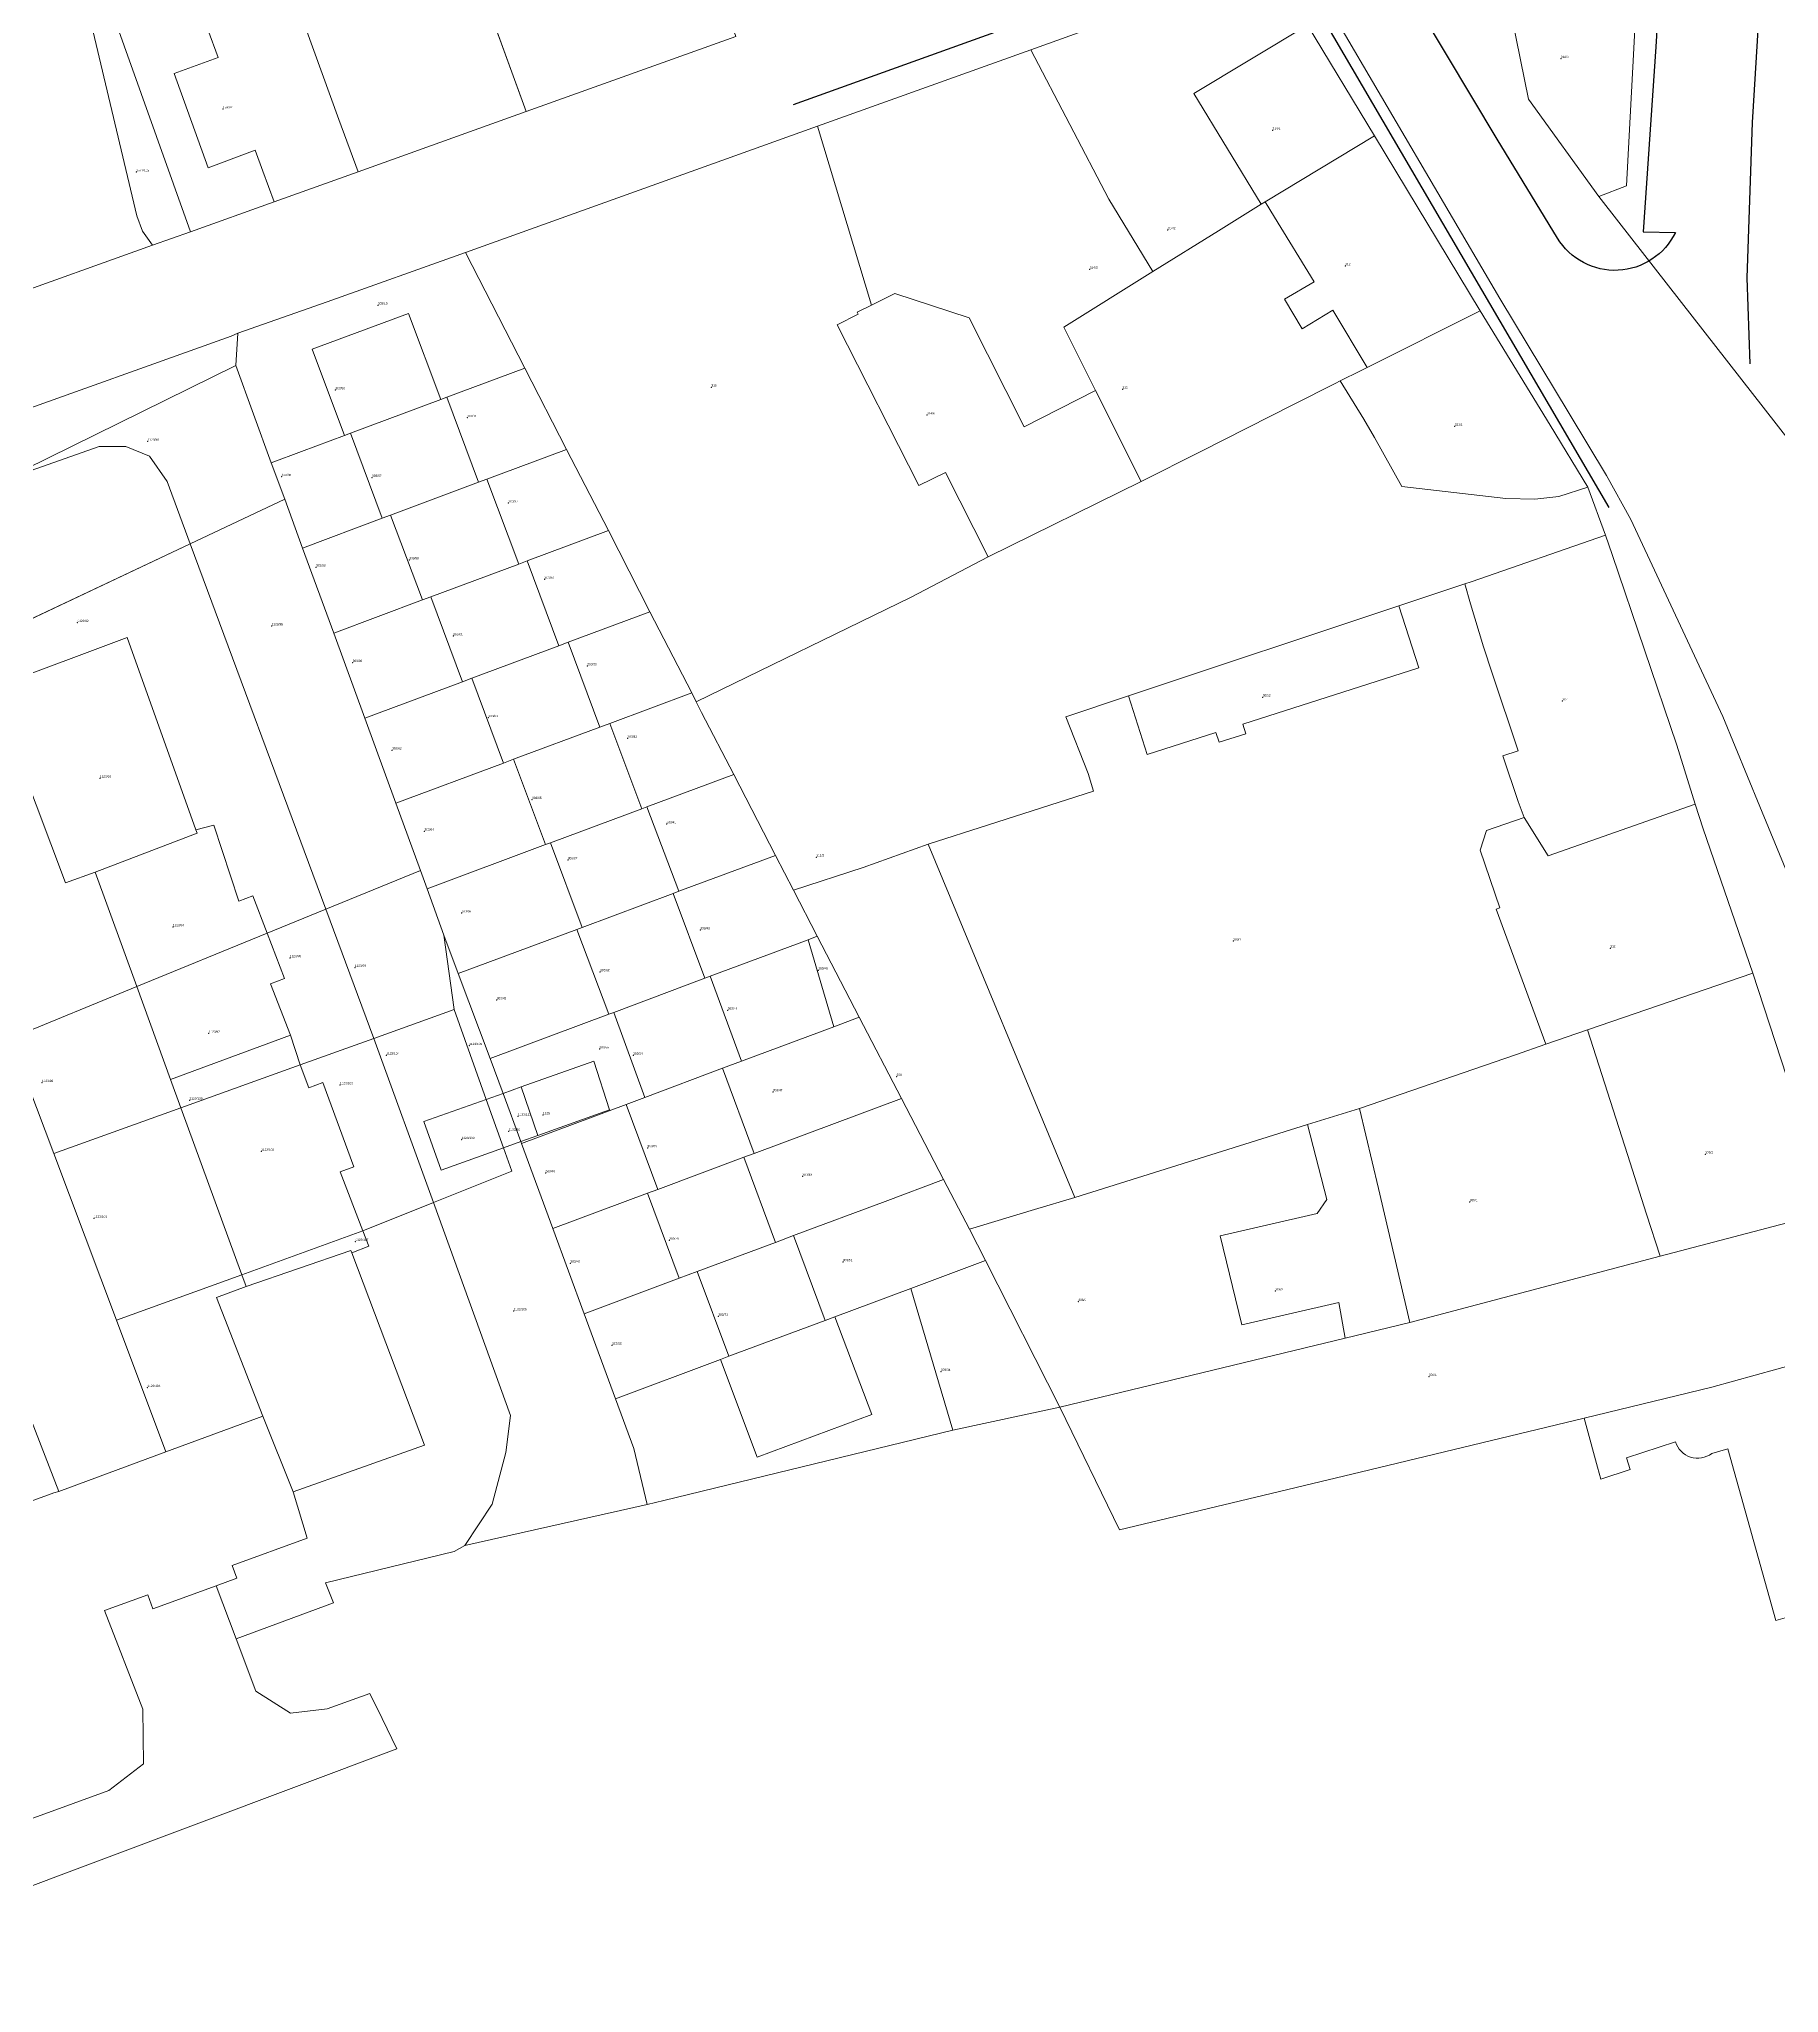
# Model space of a CAD drawing. Header units: metres. Extents: x -741772 to -729469, y -1051765 to -1042288.
# Drawn here: x -741521.4 to -741365, y -1051601.2 to -1051425.6 of the extents above; entities that cross this region are included whole.
import ezdxf
from ezdxf.enums import TextEntityAlignment as Align

# ---------------------------------------------------------------- set-up
doc = ezdxf.new("R2010")
doc.units = ezdxf.units.M
doc.header["$LTSCALE"] = 4
doc.header["$MEASUREMENT"] = 0
doc.layers.add('ABMV_sachty', color=6, linetype='Continuous')
doc.layers.add('POLOHOPIS', color=252, linetype='Continuous')
doc.layers.add('Katastr_1', color=7, linetype='Continuous', lineweight=13, true_color=0xafbfcf)
doc.layers.add('Katastr_2', color=7, linetype='Continuous', lineweight=13, true_color=0xafbfcf)
doc.styles.get("Standard").update_dxf_attribs({"font": 'arial.ttf'})

# ---------------------------------------------------------------- blocks, each defined once
blk = doc.blocks.new('katastr nemovistosti')
at = {"layer": 'Katastr_1'}
for p, q in [((-87.98, 21.34), (-71.57, -23.71)), ((-101.75, -34.51), (-115.16, 3.07)), ((-115.16, 3.07), (-106.58, -33.07)), ((-106.58, -33.07), (-115.16, 3.07)), ((-115.16, 3.07), (-101.75, -34.51)), ((-26.22, -18.15), (-8.35, -11.74)), ((-8.35, -11.74), (-26.22, -18.15)), ((27.33, -30.38), (28.28, -12.84)), ((28.28, -12.84), (27.33, -30.38)), ((0.76, -14.62), (15.96, -40.53)), ((15.96, -40.53), (0.76, -14.62)), ((18.54, -22.59), (17.07, -15.38)), ((17.07, -15.38), (18.54, -22.59)), ((-99.27, -18.86), (-100.19, -16.32)), ((-100.19, -16.32), (-99.27, -18.86)), ((-91.43, -16.15), (-88.41, -24.42)), ((-88.41, -24.42), (-91.43, -16.15)), ((-71.57, -23.71), (-52.73, -16.97)), ((-1.34, -15.93), (-11.55, -22.08)), ((-11.55, -22.08), (-1.34, -15.93)), ((4.68, -25.9), (-1.34, -15.93)), ((-1.34, -15.93), (4.68, -25.9)), ((-103.22, -20.28), (-99.27, -18.86)), ((-99.27, -18.86), (-103.22, -20.28)), ((-45.39, -25.02), (-26.22, -18.15)), ((-26.22, -18.15), (-45.39, -25.02)), ((-19.19, -31.59), (-26.22, -18.15)), ((-26.22, -18.15), (-19.19, -31.59)), ((-100.16, -28.77), (-103.22, -20.28)), ((-103.22, -20.28), (-100.16, -28.77)), ((-11.55, -22.08), (-5.51, -32.05)), ((-5.51, -32.05), (-11.55, -22.08)), ((24.86, -31.36), (18.54, -22.59)), ((18.54, -22.59), (24.86, -31.36)), ((-88.41, -24.42), (-86.69, -29.12)), ((-86.69, -29.12), (-88.41, -24.42)), ((-71.57, -23.71), (-86.69, -29.12)), ((-86.69, -29.12), (-71.57, -23.71)), ((-77.04, -36.37), (-45.39, -25.02)), ((-45.39, -25.02), (-77.04, -36.37)), ((-45.39, -25.02), (-40.53, -41.11)), ((-40.53, -41.11), (-45.39, -25.02)), ((-5.16, -31.83), (4.68, -25.9)), ((4.68, -25.9), (-5.16, -31.83)), ((4.68, -25.9), (14.18, -41.64)), ((14.18, -41.64), (4.68, -25.9)), ((-95.93, -27.17), (-100.16, -28.77)), ((-100.16, -28.77), (-95.93, -27.17)), ((-95.24, -29.06), (-95.93, -27.17)), ((-95.93, -27.17), (-95.24, -29.06)), ((-94.24, -31.82), (-95.24, -29.06)), ((-95.24, -29.06), (-94.24, -31.82)), ((-86.69, -29.12), (-94.24, -31.82)), ((-94.24, -31.82), (-86.69, -29.12)), ((-15.23, -38.1), (-19.19, -31.59)), ((-19.19, -31.59), (-15.23, -38.1)), ((24.86, -31.36), (27.33, -30.38)), ((27.33, -30.38), (24.86, -31.36)), ((26.65, -33.65), (24.86, -31.36)), ((24.86, -31.36), (26.65, -33.65)), ((-106.58, -33.07), (-106.07, -34.45)), ((-106.07, -34.45), (-106.58, -33.07)), ((-101.75, -34.51), (-94.24, -31.82)), ((-94.24, -31.82), (-101.75, -34.51)), ((-5.51, -32.05), (-9.34, -34.43)), ((-9.34, -34.43), (-5.51, -32.05)), ((-5.16, -31.83), (-5.51, -32.05)), ((-5.51, -32.05), (-5.16, -31.83)), ((-4.32, -33.19), (-5.16, -31.83)), ((-5.16, -31.83), (-4.32, -33.19)), ((-0.73, -39.02), (-4.32, -33.19)), ((-4.32, -33.19), (-0.73, -39.02)), ((-106.07, -34.45), (-105.16, -35.73)), ((-105.16, -35.73), (-106.07, -34.45)), ((-105.16, -35.73), (-101.75, -34.51)), ((-101.75, -34.51), (-105.16, -35.73)), ((-9.34, -34.43), (-15.23, -38.1)), ((-15.23, -38.1), (-9.34, -34.43)), ((41.97, -53.28), (26.65, -33.65)), ((26.65, -33.65), (41.97, -53.28)), ((-139.88, -48.15), (-105.16, -35.73)), ((-105.16, -35.73), (-139.88, -48.15)), ((-89.48, -40.81), (-77.04, -36.37)), ((-77.04, -36.37), (-89.48, -40.81)), ((-71.69, -46.78), (-77.04, -36.37)), ((-77.04, -36.37), (-71.69, -46.78)), ((-15.23, -38.1), (-23.26, -43.09)), ((-23.26, -43.09), (-15.23, -38.1)), ((-38.45, -40.07), (-40.53, -41.11)), ((-40.53, -41.11), (-38.45, -40.07)), ((-31.76, -42.24), (-38.45, -40.07)), ((-38.45, -40.07), (-31.76, -42.24)), ((-3.42, -40.58), (-0.73, -39.02)), ((-0.73, -39.02), (-3.42, -40.58)), ((-97.51, -43.62), (-89.48, -40.81)), ((-89.48, -40.81), (-97.51, -43.62)), ((-90.81, -45.08), (-82.16, -41.85)), ((-82.16, -41.85), (-90.81, -45.08)), ((-82.16, -41.85), (-79.26, -49.6)), ((-79.26, -49.6), (-82.16, -41.85)), ((-41.73, -41.93), (-43.61, -42.87)), ((-43.61, -42.87), (-41.73, -41.93)), ((-40.53, -41.11), (-41.82, -41.75)), ((-41.82, -41.75), (-40.53, -41.11)), ((-41.82, -41.75), (-41.73, -41.93)), ((-41.73, -41.93), (-41.82, -41.75)), ((-1.81, -43.23), (-3.42, -40.58)), ((-3.42, -40.58), (-1.81, -43.23)), ((0.95, -41.58), (-1.81, -43.23)), ((-1.81, -43.23), (0.95, -41.58)), ((4.01, -46.71), (0.95, -41.58)), ((0.95, -41.58), (4.01, -46.71)), ((14.18, -41.64), (4.01, -46.71)), ((4.01, -46.71), (14.18, -41.64)), ((20.47, -51.9), (14.18, -41.64)), ((14.18, -41.64), (20.47, -51.9)), ((15.96, -40.53), (22.18, -50.84)), ((22.18, -50.84), (15.96, -40.53)), ((-125.2, -53.6), (-98.09, -43.89)), ((-98.09, -43.89), (-125.2, -53.6)), ((-98.09, -43.89), (-97.51, -43.62)), ((-97.51, -43.62), (-98.09, -43.89)), ((-97.51, -43.62), (-97.69, -46.55)), ((-97.69, -46.55), (-97.51, -43.62)), ((-43.61, -42.87), (-36.28, -57.34)), ((-36.28, -57.34), (-43.61, -42.87)), ((-26.81, -52.06), (-31.76, -42.24)), ((-31.76, -42.24), (-26.81, -52.06)), ((-23.26, -43.09), (-20.39, -48.8)), ((-20.39, -48.8), (-23.26, -43.09)), ((-87.92, -52.83), (-90.81, -45.08)), ((-90.81, -45.08), (-87.92, -52.83)), ((-97.69, -46.55), (-118.71, -56.91)), ((-118.71, -56.91), (-97.69, -46.55)), ((-97.69, -46.55), (-94.49, -55.28)), ((-94.49, -55.28), (-97.69, -46.55)), ((-78.7, -49.39), (-71.69, -46.78)), ((-71.69, -46.78), (-78.7, -49.39)), ((-71.69, -46.78), (-67.94, -54.08)), ((-67.94, -54.08), (-71.69, -46.78)), ((1.6, -47.93), (3.41, -47.02)), ((3.41, -47.02), (1.6, -47.93)), ((3.41, -47.02), (4.01, -46.71)), ((4.01, -46.71), (3.41, -47.02)), ((-20.39, -48.8), (-26.81, -52.06)), ((-26.81, -52.06), (-20.39, -48.8)), ((-20.39, -48.8), (-16.28, -56.98)), ((-16.28, -56.98), (-20.39, -48.8)), ((-2.59, -50.05), (1.14, -48.16)), ((1.14, -48.16), (-2.59, -50.05)), ((1.14, -48.16), (1.6, -47.93)), ((1.6, -47.93), (1.14, -48.16)), ((3.71, -51.36), (1.6, -47.93)), ((1.6, -47.93), (3.71, -51.36)), ((-79.26, -49.6), (-87.37, -52.62)), ((-87.37, -52.62), (-79.26, -49.6)), ((-79.26, -49.6), (-78.7, -49.39)), ((-78.7, -49.39), (-79.26, -49.6)), ((-75.85, -57.03), (-78.7, -49.39)), ((-78.7, -49.39), (-75.85, -57.03)), ((-10.94, -54.27), (-2.59, -50.05)), ((-2.59, -50.05), (-10.94, -54.27)), ((22.18, -50.84), (25.54, -56.42)), ((25.54, -56.42), (22.18, -50.84)), ((-87.37, -52.62), (-87.92, -52.83)), ((-87.92, -52.83), (-87.37, -52.62)), ((-84.51, -60.27), (-87.37, -52.62)), ((-87.37, -52.62), (-84.51, -60.27)), ((4.67, -53), (3.71, -51.36)), ((3.71, -51.36), (4.67, -53)), ((23.85, -57.47), (20.47, -51.9)), ((20.47, -51.9), (23.85, -57.47)), ((-109.96, -53.81), (-118.71, -56.91)), ((-118.71, -56.91), (-109.96, -53.81)), ((-107.58, -53.81), (-109.96, -53.81)), ((-109.96, -53.81), (-107.58, -53.81)), ((-105.44, -54.7), (-107.58, -53.81)), ((-107.58, -53.81), (-105.44, -54.7)), ((-94.49, -55.28), (-91.77, -54.26)), ((-91.77, -54.26), (-94.49, -55.28)), ((-91.77, -54.26), (-87.92, -52.83)), ((-87.92, -52.83), (-91.77, -54.26)), ((-67.94, -54.08), (-75.1, -56.76)), ((-75.1, -56.76), (-67.94, -54.08)), ((-64.19, -61.38), (-67.94, -54.08)), ((-67.94, -54.08), (-64.19, -61.38)), ((-16.28, -56.98), (-10.94, -54.27)), ((-10.94, -54.27), (-16.28, -56.98)), ((7.13, -57.43), (4.67, -53)), ((4.67, -53), (7.13, -57.43)), ((-103.86, -56.98), (-105.44, -54.7)), ((-105.44, -54.7), (-103.86, -56.98)), ((-93.28, -58.56), (-94.49, -55.28)), ((-94.49, -55.28), (-93.28, -58.56)), ((-36.28, -57.34), (-33.89, -56.17)), ((-33.89, -56.17), (-36.28, -57.34)), ((-33.89, -56.17), (-30.05, -63.73)), ((-30.05, -63.73), (-33.89, -56.17)), ((-101.79, -62.56), (-103.86, -56.98)), ((-103.86, -56.98), (-101.79, -62.56)), ((-83.76, -59.99), (-75.85, -57.03)), ((-75.85, -57.03), (-83.76, -59.99)), ((-75.85, -57.03), (-75.1, -56.76)), ((-75.1, -56.76), (-75.85, -57.03)), ((-75.1, -56.76), (-72.25, -64.39)), ((-72.25, -64.39), (-75.1, -56.76)), ((-16.28, -56.98), (-30.05, -63.73)), ((-30.05, -63.73), (-16.28, -56.98)), ((16.49, -58.49), (7.13, -57.43)), ((7.13, -57.43), (16.49, -58.49)), ((23.85, -57.47), (21.26, -58.31)), ((21.26, -58.31), (23.85, -57.47)), ((25.46, -61.8), (23.85, -57.47)), ((23.85, -57.47), (25.46, -61.8)), ((25.54, -56.42), (27.72, -60.39)), ((27.72, -60.39), (25.54, -56.42)), ((-101.79, -62.56), (-93.28, -58.56)), ((-93.28, -58.56), (-101.79, -62.56)), ((-93.28, -58.56), (-91.67, -62.95)), ((-91.67, -62.95), (-93.28, -58.56)), ((19.09, -58.55), (16.49, -58.49)), ((16.49, -58.49), (19.09, -58.55)), ((21.26, -58.31), (19.09, -58.55)), ((19.09, -58.55), (21.26, -58.31)), ((-91.67, -62.95), (-84.51, -60.27)), ((-84.51, -60.27), (-91.67, -62.95)), ((-84.51, -60.27), (-83.76, -59.99)), ((-83.76, -59.99), (-84.51, -60.27)), ((-80.9, -67.61), (-83.76, -59.99)), ((-83.76, -59.99), (-80.9, -67.61)), ((-64.19, -61.38), (-71.5, -64.11)), ((-71.5, -64.11), (-64.19, -61.38)), ((-60.45, -68.68), (-64.19, -61.38)), ((-64.19, -61.38), (-60.45, -68.68)), ((27.72, -60.39), (35.99, -78.08)), ((35.99, -78.08), (27.72, -60.39)), ((-120.65, -71.47), (-101.79, -62.56)), ((-101.79, -62.56), (-120.65, -71.47)), ((-89.59, -95.42), (-101.79, -62.56)), ((-101.79, -62.56), (-89.59, -95.42)), ((-88.88, -70.59), (-91.67, -62.95)), ((-91.67, -62.95), (-88.88, -70.59)), ((13.37, -65.98), (25.46, -61.8)), ((25.46, -61.8), (13.37, -65.98)), ((26.04, -63.52), (25.46, -61.8)), ((25.46, -61.8), (26.04, -63.52)), ((-72.25, -64.39), (-80.16, -67.34)), ((-80.16, -67.34), (-72.25, -64.39)), ((-71.5, -64.11), (-72.25, -64.39)), ((-72.25, -64.39), (-71.5, -64.11)), ((-71.5, -64.11), (-68.65, -71.74)), ((-68.65, -71.74), (-71.5, -64.11)), ((-30.05, -63.73), (-36.96, -67.36)), ((-36.96, -67.36), (-30.05, -63.73)), ((31.85, -80.66), (26.04, -63.52)), ((26.04, -63.52), (31.85, -80.66)), ((6.87, -68.14), (12.79, -66.17)), ((12.79, -66.17), (6.87, -68.14)), ((12.79, -66.17), (13.37, -65.98)), ((13.37, -65.98), (12.79, -66.17)), ((13.32, -67.96), (12.79, -66.17)), ((12.79, -66.17), (13.32, -67.96)), ((-80.9, -67.61), (-88.88, -70.59)), ((-88.88, -70.59), (-80.9, -67.61)), ((-80.16, -67.34), (-80.9, -67.61)), ((-80.9, -67.61), (-80.16, -67.34)), ((-77.3, -74.97), (-80.16, -67.34)), ((-80.16, -67.34), (-77.3, -74.97)), ((-36.96, -67.36), (-56.29, -76.78)), ((-56.29, -76.78), (-36.96, -67.36)), ((-17.43, -76.24), (6.87, -68.14)), ((6.87, -68.14), (-17.43, -76.24)), ((8.66, -73.71), (6.87, -68.14)), ((6.87, -68.14), (8.66, -73.71)), ((14.48, -71.84), (13.32, -67.96)), ((13.32, -67.96), (14.48, -71.84)), ((-67.8, -71.42), (-60.45, -68.68)), ((-60.45, -68.68), (-67.8, -71.42)), ((-60.45, -68.68), (-56.7, -75.98)), ((-56.7, -75.98), (-60.45, -68.68)), ((-107.46, -70.98), (-119.09, -75.36)), ((-119.09, -75.36), (-107.46, -70.98)), ((-101.26, -88.29), (-107.46, -70.98)), ((-107.46, -70.98), (-101.26, -88.29)), ((-88.88, -70.59), (-86.08, -78.24)), ((-86.08, -78.24), (-88.88, -70.59)), ((-76.47, -74.66), (-68.65, -71.74)), ((-68.65, -71.74), (-76.47, -74.66)), ((-68.65, -71.74), (-67.8, -71.42)), ((-67.8, -71.42), (-68.65, -71.74)), ((-64.95, -79.05), (-67.8, -71.42)), ((-67.8, -71.42), (-64.95, -79.05)), ((15.26, -74.2), (14.48, -71.84)), ((14.48, -71.84), (15.26, -74.2)), ((-7.16, -78.77), (8.66, -73.71)), ((8.66, -73.71), (-7.16, -78.77)), ((-86.08, -78.24), (-77.3, -74.97)), ((-77.3, -74.97), (-86.08, -78.24)), ((-76.47, -74.66), (-77.3, -74.97)), ((-77.3, -74.97), (-76.47, -74.66)), ((-73.62, -82.28), (-76.47, -74.66)), ((-76.47, -74.66), (-73.62, -82.28)), ((17.59, -81.18), (15.26, -74.2)), ((15.26, -74.2), (17.59, -81.18)), ((-56.7, -75.98), (-64.05, -78.72)), ((-64.05, -78.72), (-56.7, -75.98)), ((-56.29, -76.78), (-56.7, -75.98)), ((-56.7, -75.98), (-56.29, -76.78)), ((-56.29, -76.78), (-55.81, -77.72)), ((-55.81, -77.72), (-56.29, -76.78)), ((-23.07, -78.11), (-17.43, -76.24)), ((-17.43, -76.24), (-23.07, -78.11)), ((-17.43, -76.24), (-15.74, -81.52)), ((-15.74, -81.52), (-17.43, -76.24)), ((-86.08, -78.24), (-83.29, -85.88)), ((-83.29, -85.88), (-86.08, -78.24)), ((-64.05, -78.72), (-64.95, -79.05)), ((-64.95, -79.05), (-64.05, -78.72)), ((-64.05, -78.72), (-61.18, -86.38)), ((-61.18, -86.38), (-64.05, -78.72)), ((-55.81, -77.72), (-52.92, -83.3)), ((-52.92, -83.3), (-55.81, -77.72)), ((-21.06, -83.23), (-23.07, -78.11)), ((-23.07, -78.11), (-21.06, -83.23)), ((-6.88, -79.65), (-7.16, -78.77)), ((-7.16, -78.77), (-6.88, -79.65)), ((35.99, -78.08), (39.33, -86.19)), ((39.33, -86.19), (35.99, -78.08)), ((-64.95, -79.05), (-72.71, -81.94)), ((-72.71, -81.94), (-64.95, -79.05)), ((-15.74, -81.52), (-9.57, -79.54)), ((-9.57, -79.54), (-15.74, -81.52)), ((-9.57, -79.54), (-9.29, -80.4)), ((-9.29, -80.4), (-9.57, -79.54)), ((-9.29, -80.4), (-6.88, -79.65)), ((-6.88, -79.65), (-9.29, -80.4)), ((33.52, -85.97), (31.85, -80.66)), ((31.85, -80.66), (33.52, -85.97)), ((-116.96, -82.53), (-113, -93.06)), ((-113, -93.06), (-116.96, -82.53)), ((-83.29, -85.88), (-73.62, -82.28)), ((-73.62, -82.28), (-83.29, -85.88)), ((-73.62, -82.28), (-72.71, -81.94)), ((-72.71, -81.94), (-73.62, -82.28)), ((-72.71, -81.94), (-69.84, -89.61)), ((-69.84, -89.61), (-72.71, -81.94)), ((16.22, -81.63), (17.59, -81.18)), ((17.59, -81.18), (16.22, -81.63)), ((17.61, -85.73), (16.22, -81.63)), ((16.22, -81.63), (17.61, -85.73)), ((-60.72, -86.21), (-52.92, -83.3)), ((-52.92, -83.3), (-60.72, -86.21)), ((-52.92, -83.3), (-49.17, -90.58)), ((-49.17, -90.58), (-52.92, -83.3)), ((-20.58, -84.82), (-21.06, -83.23)), ((-21.06, -83.23), (-20.58, -84.82)), ((-81.08, -91.93), (-83.29, -85.88)), ((-83.29, -85.88), (-81.08, -91.93)), ((-30.03, -87.84), (-20.58, -84.82)), ((-20.58, -84.82), (-30.03, -87.84)), ((18.14, -87.18), (17.61, -85.73)), ((17.61, -85.73), (18.14, -87.18)), ((33.52, -85.97), (20.3, -90.63)), ((20.3, -90.63), (33.52, -85.97)), ((34.22, -88.18), (33.52, -85.97)), ((33.52, -85.97), (34.22, -88.18)), ((-61.18, -86.38), (-69.39, -89.44)), ((-69.39, -89.44), (-61.18, -86.38)), ((-60.72, -86.21), (-61.18, -86.38)), ((-61.18, -86.38), (-60.72, -86.21)), ((-57.84, -93.81), (-60.72, -86.21)), ((-60.72, -86.21), (-57.84, -93.81)), ((18.14, -87.18), (14.76, -88.33)), ((14.76, -88.33), (18.14, -87.18)), ((20.3, -90.63), (18.14, -87.18)), ((18.14, -87.18), (20.3, -90.63)), ((39.33, -86.19), (44.56, -98.88)), ((44.56, -98.88), (39.33, -86.19)), ((-110.31, -92.1), (-101.16, -88.58)), ((-101.16, -88.58), (-110.31, -92.1)), ((-101.26, -88.29), (-99.65, -87.86)), ((-99.65, -87.86), (-101.26, -88.29)), ((-101.16, -88.58), (-101.26, -88.29)), ((-101.26, -88.29), (-101.16, -88.58)), ((-99.65, -87.86), (-97.4, -94.68)), ((-97.4, -94.68), (-99.65, -87.86)), ((-69.84, -89.61), (-69.39, -89.44)), ((-69.39, -89.44), (-69.84, -89.61)), ((-69.39, -89.44), (-66.55, -97.05)), ((-66.55, -97.05), (-69.39, -89.44)), ((-41.29, -91.66), (-35.44, -89.57)), ((-35.44, -89.57), (-41.29, -91.66)), ((-35.44, -89.57), (-30.03, -87.84)), ((-30.03, -87.84), (-35.44, -89.57)), ((-35.44, -89.57), (-33.47, -94.32)), ((-33.47, -94.32), (-35.44, -89.57)), ((14.76, -88.33), (14.17, -90.1)), ((14.17, -90.1), (14.76, -88.33)), ((38.68, -101.17), (34.22, -88.18)), ((34.22, -88.18), (38.68, -101.17)), ((-69.84, -89.61), (-80.48, -93.58)), ((-80.48, -93.58), (-69.84, -89.61)), ((-49.17, -90.58), (-57.84, -93.81)), ((-57.84, -93.81), (-49.17, -90.58)), ((-49.17, -90.58), (-47.55, -93.72)), ((-47.55, -93.72), (-49.17, -90.58)), ((14.17, -90.1), (15.96, -95.29)), ((15.96, -95.29), (14.17, -90.1)), ((-113, -93.06), (-110.31, -92.1)), ((-110.31, -92.1), (-113, -93.06)), ((-106.57, -102.38), (-110.31, -92.1)), ((-110.31, -92.1), (-106.57, -102.38)), ((-81.08, -91.93), (-89.59, -95.42)), ((-89.59, -95.42), (-81.08, -91.93)), ((-80.48, -93.58), (-81.08, -91.93)), ((-81.08, -91.93), (-80.48, -93.58)), ((-47.55, -93.72), (-41.29, -91.66)), ((-41.29, -91.66), (-47.55, -93.72)), ((-97.4, -94.68), (-96.14, -94.2)), ((-96.14, -94.2), (-97.4, -94.68)), ((-96.14, -94.2), (-94.85, -97.57)), ((-94.85, -97.57), (-96.14, -94.2)), ((-78.98, -97.74), (-80.48, -93.58)), ((-80.48, -93.58), (-78.98, -97.74)), ((-66.55, -97.05), (-58.37, -94.01)), ((-58.37, -94.01), (-66.55, -97.05)), ((-58.37, -94.01), (-57.84, -93.81)), ((-57.84, -93.81), (-58.37, -94.01)), ((-55.52, -101.63), (-58.37, -94.01)), ((-58.37, -94.01), (-55.52, -101.63)), ((-47.55, -93.72), (-45.41, -97.85)), ((-45.41, -97.85), (-47.55, -93.72)), ((-33.47, -94.32), (-23.97, -117.24)), ((-23.97, -117.24), (-33.47, -94.32)), ((-89.59, -95.42), (-94.85, -97.57)), ((-94.85, -97.57), (-89.59, -95.42)), ((-85.28, -107.03), (-89.59, -95.42)), ((-89.59, -95.42), (-85.28, -107.03)), ((15.96, -95.29), (15.63, -95.4)), ((15.63, -95.4), (15.96, -95.29)), ((15.63, -95.4), (20.08, -107.56)), ((20.08, -107.56), (15.63, -95.4)), ((-106.57, -102.38), (-94.85, -97.57)), ((-94.85, -97.57), (-106.57, -102.38)), ((-94.85, -97.57), (-93.29, -101.64)), ((-93.29, -101.64), (-94.85, -97.57)), ((-77.68, -101.2), (-78.98, -97.74)), ((-78.98, -97.74), (-78.06, -104.43)), ((-78.06, -104.43), (-78.98, -97.74)), ((-78.98, -97.74), (-77.68, -101.2)), ((-67.01, -97.23), (-77.68, -101.2)), ((-77.68, -101.2), (-67.01, -97.23)), ((-66.55, -97.05), (-67.01, -97.23)), ((-67.01, -97.23), (-66.55, -97.05)), ((-67.01, -97.23), (-64.16, -104.86)), ((-64.16, -104.86), (-67.01, -97.23)), ((-46.24, -98.16), (-55.05, -101.45)), ((-55.05, -101.45), (-46.24, -98.16)), ((-45.41, -97.85), (-46.24, -98.16)), ((-46.24, -98.16), (-45.41, -97.85)), ((-43.93, -105.98), (-46.24, -98.16)), ((-46.24, -98.16), (-43.93, -105.98)), ((-45.41, -97.85), (-41.63, -105.12)), ((-41.63, -105.12), (-45.41, -97.85)), ((-93.29, -101.64), (-94.55, -102.12)), ((-94.55, -102.12), (-93.29, -101.64)), ((-74.82, -108.84), (-77.68, -101.2)), ((-77.68, -101.2), (-74.82, -108.84)), ((-63.7, -104.69), (-55.52, -101.63)), ((-55.52, -101.63), (-63.7, -104.69)), ((-55.05, -101.45), (-55.52, -101.63)), ((-55.52, -101.63), (-55.05, -101.45)), ((-55.05, -101.45), (-52.22, -109.08)), ((-52.22, -109.08), (-55.05, -101.45)), ((23.84, -106.27), (38.68, -101.17)), ((38.68, -101.17), (23.84, -106.27)), ((45.67, -122.57), (38.68, -101.17)), ((38.68, -101.17), (45.67, -122.57)), ((-106.57, -102.38), (-117.92, -107.03)), ((-117.92, -107.03), (-106.57, -102.38)), ((-103.54, -110.72), (-106.57, -102.38)), ((-106.57, -102.38), (-103.54, -110.72)), ((-94.55, -102.12), (-92.77, -106.75)), ((-92.77, -106.75), (-94.55, -102.12)), ((-85.28, -107.03), (-78.06, -104.43)), ((-78.06, -104.43), (-85.28, -107.03)), ((-78.06, -104.43), (-75.18, -112.51)), ((-75.18, -112.51), (-78.06, -104.43)), ((-64.16, -104.86), (-74.82, -108.84)), ((-74.82, -108.84), (-64.16, -104.86)), ((-63.7, -104.69), (-64.16, -104.86)), ((-64.16, -104.86), (-63.7, -104.69)), ((-60.9, -112.33), (-63.7, -104.69)), ((-63.7, -104.69), (-60.9, -112.33)), ((-41.63, -105.12), (-43.93, -105.98)), ((-43.93, -105.98), (-41.63, -105.12)), ((-37.84, -112.43), (-41.63, -105.12)), ((-41.63, -105.12), (-37.84, -112.43)), ((-117.92, -107.03), (-114.03, -117.39)), ((-114.03, -117.39), (-117.92, -107.03)), ((-92.77, -106.75), (-103.54, -110.72)), ((-103.54, -110.72), (-92.77, -106.75)), ((-91.88, -109.41), (-92.77, -106.75)), ((-92.77, -106.75), (-91.88, -109.41)), ((-91.88, -109.41), (-85.28, -107.03)), ((-85.28, -107.03), (-91.88, -109.41)), ((-85.28, -107.03), (-79.9, -121.78)), ((-79.9, -121.78), (-85.28, -107.03)), ((-43.93, -105.98), (-52.22, -109.08)), ((-52.22, -109.08), (-43.93, -105.98)), ((20.08, -107.56), (23.84, -106.27)), ((23.84, -106.27), (20.08, -107.56)), ((23.84, -106.27), (27.42, -117.46)), ((27.42, -117.46), (23.84, -106.27)), ((-74.82, -108.84), (-73.66, -111.97)), ((-73.66, -111.97), (-74.82, -108.84)), ((3.34, -113.32), (17.35, -108.5)), ((17.35, -108.5), (3.34, -113.32)), ((17.35, -108.5), (20.08, -107.56)), ((20.08, -107.56), (17.35, -108.5)), ((-102.61, -113.28), (-91.88, -109.41)), ((-91.88, -109.41), (-102.61, -113.28)), ((-91.13, -111.47), (-91.88, -109.41)), ((-91.88, -109.41), (-91.13, -111.47)), ((-72.04, -111.4), (-65.51, -109.08)), ((-65.51, -109.08), (-72.04, -111.4)), ((-65.51, -109.08), (-64.08, -113.45)), ((-64.08, -113.45), (-65.51, -109.08)), ((-53.94, -109.72), (-60.9, -112.33)), ((-60.9, -112.33), (-53.94, -109.72)), ((-52.22, -109.08), (-53.94, -109.72)), ((-53.94, -109.72), (-52.22, -109.08)), ((-53.94, -109.72), (-51.08, -117.37)), ((-51.08, -117.37), (-53.94, -109.72)), ((-103.54, -110.72), (-102.61, -113.28)), ((-102.61, -113.28), (-103.54, -110.72)), ((-89.86, -111), (-91.13, -111.47)), ((-91.13, -111.47), (-89.86, -111)), ((-87.06, -118.57), (-89.86, -111)), ((-89.86, -111), (-87.06, -118.57)), ((-75.18, -112.51), (-73.66, -111.97)), ((-73.66, -111.97), (-75.18, -112.51)), ((-73.66, -111.97), (-72.04, -111.4)), ((-72.04, -111.4), (-73.66, -111.97)), ((-72.06, -116.31), (-73.66, -111.97)), ((-73.66, -111.97), (-72.06, -116.31)), ((-72.04, -111.4), (-70.53, -115.76)), ((-70.53, -115.76), (-72.04, -111.4)), ((-62.59, -112.96), (-60.9, -112.33)), ((-60.9, -112.33), (-62.59, -112.96)), ((-114.03, -117.39), (-102.61, -113.28)), ((-102.61, -113.28), (-114.03, -117.39)), ((-102.61, -113.28), (-97.14, -128.3)), ((-97.14, -128.3), (-102.61, -113.28)), ((-75.18, -112.51), (-80.77, -114.49)), ((-80.77, -114.49), (-75.18, -112.51)), ((-73.62, -116.86), (-75.18, -112.51)), ((-75.18, -112.51), (-73.62, -116.86)), ((-62.59, -112.96), (-72, -116.48)), ((-72, -116.48), (-62.59, -112.96)), ((-64.08, -113.45), (-70.53, -115.76)), ((-70.53, -115.76), (-64.08, -113.45)), ((-59.74, -120.6), (-62.59, -112.96)), ((-62.59, -112.96), (-59.74, -120.6)), ((-41.61, -113.84), (-51.08, -117.37)), ((-51.08, -117.37), (-41.61, -113.84)), ((-37.84, -112.43), (-41.61, -113.84)), ((-41.61, -113.84), (-37.84, -112.43)), ((-34.05, -119.72), (-37.84, -112.43)), ((-37.84, -112.43), (-34.05, -119.72)), ((-1.35, -114.78), (3.34, -113.32)), ((3.34, -113.32), (-1.35, -114.78)), ((5.04, -120.52), (3.34, -113.32)), ((3.34, -113.32), (5.04, -120.52)), ((-80.77, -114.49), (-79.22, -118.87)), ((-79.22, -118.87), (-80.77, -114.49)), ((-70.53, -115.76), (-72.06, -116.31)), ((-72.06, -116.31), (-70.53, -115.76)), ((-1.35, -114.78), (-22.27, -121.32)), ((-22.27, -121.32), (-1.35, -114.78)), ((0.39, -121.51), (-1.35, -114.78)), ((-1.35, -114.78), (0.39, -121.51)), ((-114.03, -117.39), (-108.4, -132.37)), ((-108.4, -132.37), (-114.03, -117.39)), ((-79.22, -118.87), (-73.62, -116.86)), ((-73.62, -116.86), (-79.22, -118.87)), ((-73.62, -116.86), (-72.06, -116.31)), ((-72.06, -116.31), (-73.62, -116.86)), ((-72.87, -118.96), (-73.62, -116.86)), ((-73.62, -116.86), (-72.87, -118.96)), ((-72.06, -116.31), (-72, -116.48)), ((-72, -116.48), (-72.06, -116.31)), ((-72, -116.48), (-69.18, -124.12)), ((-69.18, -124.12), (-72, -116.48)), ((-51.08, -117.37), (-52.02, -117.72)), ((-52.02, -117.72), (-51.08, -117.37)), ((-23.97, -117.24), (-22.27, -121.32)), ((-22.27, -121.32), (-23.97, -117.24)), ((27.42, -117.46), (29.14, -122.84)), ((29.14, -122.84), (27.42, -117.46)), ((-88.3, -119.02), (-87.06, -118.57)), ((-87.06, -118.57), (-88.3, -119.02)), ((-86.26, -124.34), (-88.3, -119.02)), ((-88.3, -119.02), (-86.26, -124.34)), ((-79.9, -121.78), (-72.87, -118.96)), ((-72.87, -118.96), (-79.9, -121.78)), ((-59.74, -120.6), (-52.02, -117.72)), ((-52.02, -117.72), (-59.74, -120.6)), ((-52.02, -117.72), (-49.17, -125.37)), ((-49.17, -125.37), (-52.02, -117.72)), ((-69.18, -124.12), (-60.67, -120.95)), ((-60.67, -120.95), (-69.18, -124.12)), ((-60.67, -120.95), (-59.74, -120.6)), ((-59.74, -120.6), (-60.67, -120.95)), ((-60.67, -120.95), (-57.82, -128.6)), ((-57.82, -128.6), (-60.67, -120.95)), ((-39.3, -121.68), (-34.05, -119.72)), ((-34.05, -119.72), (-39.3, -121.68)), ((-34.05, -119.72), (-31.74, -124.18)), ((-31.74, -124.18), (-34.05, -119.72)), ((7.87, -132.56), (5.04, -120.52)), ((5.04, -120.52), (7.87, -132.56)), ((-79.9, -121.78), (-86.26, -124.34)), ((-86.26, -124.34), (-79.9, -121.78)), ((-72.98, -140.92), (-79.9, -121.78)), ((-79.9, -121.78), (-72.98, -140.92)), ((-47.54, -124.76), (-39.3, -121.68)), ((-39.3, -121.68), (-47.54, -124.76)), ((-25.88, -122.41), (-31.74, -124.18)), ((-31.74, -124.18), (-25.88, -122.41)), ((-22.27, -121.32), (-25.88, -122.41)), ((-25.88, -122.41), (-22.27, -121.32)), ((-9.2, -124.78), (-0.47, -122.76)), ((-0.47, -122.76), (-9.2, -124.78)), ((-0.47, -122.76), (0.39, -121.51)), ((0.39, -121.51), (-0.47, -122.76)), ((29.14, -122.84), (30.35, -126.62)), ((30.35, -126.62), (29.14, -122.84)), ((30.35, -126.62), (45.67, -122.57)), ((45.67, -122.57), (30.35, -126.62)), ((-97.14, -128.3), (-86.26, -124.34)), ((-86.26, -124.34), (-97.14, -128.3)), ((-86.26, -124.34), (-85.73, -125.72)), ((-85.73, -125.72), (-86.26, -124.34)), ((-69.18, -124.12), (-66.36, -131.79)), ((-66.36, -131.79), (-69.18, -124.12)), ((-31.74, -124.18), (-30.3, -127.01)), ((-30.3, -127.01), (-31.74, -124.18)), ((-87.33, -126.09), (-96.76, -129.34)), ((-96.76, -129.34), (-87.33, -126.09)), ((-87.24, -126.32), (-87.33, -126.09)), ((-87.33, -126.09), (-87.24, -126.32)), ((-85.73, -125.72), (-87.24, -126.32)), ((-87.24, -126.32), (-85.73, -125.72)), ((-80.73, -143.61), (-87.24, -126.32)), ((-87.24, -126.32), (-80.73, -143.61)), ((-56.2, -127.99), (-49.17, -125.37)), ((-49.17, -125.37), (-56.2, -127.99)), ((-49.17, -125.37), (-47.54, -124.76)), ((-47.54, -124.76), (-49.17, -125.37)), ((-44.7, -132.38), (-47.54, -124.76)), ((-47.54, -124.76), (-44.7, -132.38)), ((-7.25, -132.77), (-9.2, -124.78)), ((-9.2, -124.78), (-7.25, -132.77)), ((-57.82, -128.6), (-56.2, -127.99)), ((-56.2, -127.99), (-57.82, -128.6)), ((-53.35, -135.61), (-56.2, -127.99)), ((-56.2, -127.99), (-53.35, -135.61)), ((-30.3, -127.01), (-36.99, -129.5)), ((-36.99, -129.5), (-30.3, -127.01)), ((-30.3, -127.01), (-23.6, -140.19)), ((-23.6, -140.19), (-30.3, -127.01)), ((7.87, -132.56), (30.35, -126.62)), ((30.35, -126.62), (7.87, -132.56)), ((-108.4, -132.37), (-97.14, -128.3)), ((-97.14, -128.3), (-108.4, -132.37)), ((-96.76, -129.34), (-99.42, -130.31)), ((-99.42, -130.31), (-96.76, -129.34)), ((-97.14, -128.3), (-96.76, -129.34)), ((-96.76, -129.34), (-97.14, -128.3)), ((-57.82, -128.6), (-66.36, -131.79)), ((-66.36, -131.79), (-57.82, -128.6)), ((-36.99, -129.5), (-43.82, -132.05)), ((-43.82, -132.05), (-36.99, -129.5)), ((-36.99, -129.5), (-33.22, -142.26)), ((-33.22, -142.26), (-36.99, -129.5)), ((-99.42, -130.31), (-95.26, -140.99)), ((-95.26, -140.99), (-99.42, -130.31)), ((1.47, -130.76), (-7.25, -132.77)), ((-7.25, -132.77), (1.47, -130.76)), ((2.04, -133.98), (1.47, -130.76)), ((1.47, -130.76), (2.04, -133.98)), ((-103.96, -144.2), (-108.4, -132.37)), ((-108.4, -132.37), (-103.96, -144.2)), ((-66.36, -131.79), (-63.54, -139.42)), ((-63.54, -139.42), (-66.36, -131.79)), ((-53.35, -135.61), (-44.7, -132.38)), ((-44.7, -132.38), (-53.35, -135.61)), ((-44.7, -132.38), (-43.82, -132.05)), ((-43.82, -132.05), (-44.7, -132.38)), ((-43.82, -132.05), (-40.51, -140.84)), ((-40.51, -140.84), (-43.82, -132.05)), ((2.04, -133.98), (7.87, -132.56)), ((7.87, -132.56), (2.04, -133.98)), ((-23.6, -140.19), (2.04, -133.98)), ((2.04, -133.98), (-23.6, -140.19)), ((-113.6, -147.76), (-117.78, -136.92)), ((-117.78, -136.92), (-113.6, -147.76)), ((-54.11, -135.89), (-63.54, -139.42)), ((-63.54, -139.42), (-54.11, -135.89)), ((-54.11, -135.89), (-53.35, -135.61)), ((-53.35, -135.61), (-54.11, -135.89)), ((-50.81, -144.67), (-54.11, -135.89)), ((-54.11, -135.89), (-50.81, -144.67)), ((46.14, -135.29), (35.02, -138.39)), ((35.02, -138.39), (46.14, -135.29)), ((35.02, -138.39), (23.53, -141.17)), ((23.53, -141.17), (35.02, -138.39)), ((-63.54, -139.42), (-61.9, -143.89)), ((-61.9, -143.89), (-63.54, -139.42)), ((-23.6, -140.19), (-33.22, -142.26)), ((-18.25, -151.22), (-23.6, -140.19)), ((-95.26, -140.99), (-103.96, -144.2)), ((-92.51, -147.8), (-95.26, -140.99)), ((-73.41, -144.26), (-72.98, -140.92)), ((-72.98, -140.92), (-73.41, -144.26)), ((-33.22, -142.26), (-59.2, -148.57)), ((-40.51, -140.84), (-50.81, -144.67)), ((-50.81, -144.67), (-40.51, -140.84)), ((23.53, -141.17), (3.4, -146.04)), ((23.71, -141.82), (23.53, -141.17)), ((24.74, -145.57), (23.71, -141.82)), ((-92.51, -147.8), (-80.73, -143.61)), ((-80.73, -143.61), (-92.51, -147.8)), ((-61.9, -143.89), (-60.7, -148.94)), ((-60.7, -148.94), (-61.9, -143.89)), ((31.73, -143.29), (27.33, -144.73)), ((36.43, -143.94), (35, -144.35)), ((40.76, -159.36), (36.43, -143.94)), ((-103.96, -144.2), (-113.6, -147.76)), ((-74.64, -148.9), (-73.41, -144.26)), ((-73.41, -144.26), (-74.64, -148.9)), ((25.04, -146.64), (24.74, -145.57)), ((27.67, -145.78), (25.04, -146.64)), ((27.33, -144.73), (27.67, -145.78)), ((3.4, -146.04), (-18.25, -151.22)), ((-114.04, -147.87), (-132.83, -154.76)), ((-113.6, -147.76), (-114.04, -147.87)), ((-91.26, -151.96), (-92.51, -147.8)), ((-77.1, -152.61), (-74.64, -148.9)), ((-74.64, -148.9), (-77.1, -152.61)), ((-60.7, -148.94), (-77.1, -152.61)), ((-59.2, -148.57), (-60.7, -148.94)), ((-98.01, -154.42), (-91.26, -151.96)), ((-77.1, -152.61), (-78.04, -153.15)), ((-97.6, -155.56), (-98.01, -154.42)), ((-78.04, -153.15), (-89.61, -155.96)), ((-105.13, -158.32), (-99.44, -156.23)), ((-99.44, -156.23), (-97.6, -155.56)), ((-97.64, -161.02), (-99.44, -156.23)), ((-99.44, -156.23), (-97.64, -161.02)), ((-89.61, -155.96), (-88.89, -157.76)), ((52, -156.16), (40.76, -159.36)), ((-109.47, -158.47), (-105.58, -157.06)), ((-105.58, -157.06), (-105.13, -158.32)), ((-88.89, -157.76), (-97.64, -161.02)), ((-106.05, -167.34), (-109.47, -158.47)), ((-97.64, -161.02), (-95.88, -165.7)), ((-95.88, -165.7), (-92.76, -167.68)), ((-89.48, -167.3), (-85.63, -165.92)), ((-85.63, -165.92), (-84.52, -168.17)), ((-105.98, -172.24), (-106.05, -167.34)), ((-92.76, -167.68), (-89.48, -167.3)), ((-84.52, -168.17), (-83.2, -170.89)), ((-83.2, -170.89), (-141.63, -192.84)), ((-109.08, -174.65), (-105.98, -172.24)), ((-123.23, -179.77), (-109.08, -174.65))]:
    blk.add_line(p, q, dxfattribs=at)
blk.add_lwpolyline([(-63.9, 14.62), (-52.73, -16.97), (-71.57, -23.71), (-87.98, 21.34), (-70.5, 31.88)], close=True, dxfattribs=at)
blk.add_arc((33.74, -142.67), 2.1, 197.1102, 306.9686, dxfattribs=at)
for p in [(21.44, -18.96), (-98.84, -23.49), (-4.48, -25.39), (-106.63, -29.15), (-13.91, -34.36), (-20.91, -37.89), (2.05, -37.6), (-84.9, -41.12), (-88.72, -48.74), (-54.92, -48.49), (-17.97, -48.68), (-76.88, -51.24), (-35.56, -51), (11.9, -52.01), (-105.61, -53.37), (-93.56, -56.54), (-85.43, -56.61), (-73.17, -58.91), (-90.46, -64.67), (-82.08, -64.02), (-69.93, -65.77), (-111.92, -69.66), (-94.46, -69.96), (-78.14, -70.86), (-87.17, -73.25), (-66.09, -73.55), (-5.36, -76.36), (21.58, -76.71), (-74.98, -78.21), (-62.46, -80.06), (-83.63, -81.12), (-109.9, -83.64), (-71.05, -85.57), (-58.95, -87.76), (-80.72, -88.41), (-67.83, -90.99), (-45.49, -90.74), (-77.38, -95.77), (-103.34, -97.01), (-55.92, -97.29), (-8.02, -98.29), (-92.82, -99.79), (25.89, -98.93), (-86.98, -100.66), (-64.93, -101.06), (-45.31, -100.9), (-74.22, -103.58), (-53.46, -104.5), (-100.12, -106.59), (-84.16, -108.55), (-76.7, -107.69), (-64.98, -107.99), (-61.95, -108.55), (-38.28, -110.47), (-115.1, -111.01), (-88.31, -111.22), (-49.4, -111.84), (-101.84, -112.6), (-72.31, -114.04), (-70.07, -113.92), (-73.15, -115.39), (-95.4, -117.19), (-77.39, -116.14), (-60.67, -116.87), (34.42, -117.44), (-69.83, -119.13), (-46.73, -119.44), (13.24, -121.73), (-110.42, -123.21), (-86.93, -125.3), (-58.72, -125.19), (-67.6, -127.24), (-43.11, -127.12), (-4.22, -129.75), (-72.7, -131.54), (-21.94, -130.7), (-54.3, -132.02), (-63.85, -134.62), (-34.29, -136.98), (-105.63, -138.43), (9.58, -137.43)]:
    blk.add_point(p, dxfattribs=at)
at = {"layer": 'Katastr_2', "linetype": 'Continuous'}
for s, p in [('316/3', (21.44, -18.96)), ('1590/2', (-98.84, -23.49)), ('314/1', (-4.48, -25.39)), ('1577/115', (-106.63, -29.15)), ('314/2', (-13.91, -34.36)), ('314/3', (-20.91, -37.89)), ('312', (2.05, -37.6)), ('303/10', (-84.9, -41.12)), ('303/56', (-88.72, -48.74)), ('315', (-54.92, -48.49)), ('313', (-17.97, -48.68)), ('314/6', (-35.56, -51)), ('303/11', (-76.88, -51.24)), ('311/1', (11.9, -52.01)), ('1123/90', (-105.61, -53.37)), ('303/36', (-93.56, -56.54)), ('303/57', (-85.43, -56.61)), ('303/37', (-73.17, -58.91)), ('303/58', (-90.46, -64.67)), ('303/59', (-82.08, -64.02)), ('303/38', (-69.93, -65.77)), ('1123/92', (-111.92, -69.66)), ('1123/95', (-94.46, -69.96)), ('303/61', (-78.14, -70.86)), ('303/60', (-87.17, -73.25)), ('303/39', (-66.09, -73.55)), ('309/2', (-5.36, -76.36)), ('307', (21.58, -76.71)), ('303/63', (-74.98, -78.21)), ('303/40', (-62.46, -80.06)), ('303/62', (-83.63, -81.12)), ('1123/93', (-109.9, -83.64)), ('303/65', (-71.05, -85.57)), ('303/41', (-58.95, -87.76)), ('303/64', (-80.72, -88.41)), ('303/67', (-67.83, -90.99)), ('311/2', (-45.49, -90.74)), ('303/66', (-77.38, -95.77)), ('1123/94', (-103.34, -97.01)), ('303/43', (-55.92, -97.29)), ('309/1', (-8.02, -98.29)), ('1123/98', (-92.82, -99.79)), ('310', (25.89, -98.93)), ('1123/99', (-86.98, -100.66)), ('303/68', (-64.93, -101.06)), ('303/45', (-45.31, -100.9)), ('303/42', (-74.22, -103.58)), ('303/44', (-53.46, -104.5)), ('1123/97', (-100.12, -106.59)), ('1123/104', (-84.16, -108.55)), ('1123/105', (-76.7, -107.69)), ('303/55', (-64.98, -107.99)), ('303/54', (-61.95, -108.55)), ('308', (-38.28, -110.47)), ('1123/96', (-115.1, -111.01)), ('1123/100', (-101.84, -112.6)), ('1123/103', (-88.31, -111.22)), ('303/47', (-49.4, -111.84)), ('1123/113', (-72.31, -114.04)), ('1125', (-70.07, -113.92)), ('1123/130', (-77.39, -116.14)), ('1123/50', (-73.15, -115.39)), ('1123/102', (-95.4, -117.19)), ('303/69', (-60.67, -116.87)), ('305/2', (34.42, -117.44)), ('303/46', (-69.83, -119.13)), ('303/49', (-46.73, -119.44)), ('1123/101', (-110.42, -123.21)), ('305/1', (13.24, -121.73)), ('1123/107', (-86.93, -125.3)), ('303/70', (-58.72, -125.19)), ('303/48', (-67.6, -127.24)), ('303/51', (-43.11, -127.12)), ('306/2', (-4.22, -129.75)), ('1123/109', (-72.7, -131.54)), ('306/1', (-21.94, -130.7)), ('303/71', (-54.3, -132.02)), ('303/50', (-63.85, -134.62)), ('303/34', (-34.29, -136.98)), ('1123/106', (-105.63, -138.43)), ('304/1', (9.58, -137.43))]:
    blk.add_text(s, height=0.2, dxfattribs=at).set_placement(p, align=Align.BOTTOM_LEFT)

msp = doc.modelspace()

# ---------------------------------------------------------------- linework, layer by layer
at = {"layer": 'POLOHOPIS'}
for points in [[(-741292.45, -1051393.823), (-741323.542, -1051397.109), (-741323.542, -1051401.341), (-741338.89, -1051403.266), (-741341.128, -1051402.043), (-741359.867, -1051403.61), (-741362.404, -1051404.216), (-741364.888, -1051405.723), (-741365.484, -1051407.669), (-741366.025, -1051411.039), (-741367.396, -1051433.082), (-741367.862, -1051447.034), (-741367.601, -1051454.79)], [(-741453.581, -1051431.46), (-741417.366, -1051418.446), (-741415.479, -1051417.971), (-741413.181, -1051418.078), (-741410.725, -1051418.723), (-741408.124, -1051420.618), (-741405.96, -1051423.808), (-741380.263, -1051467.7)]]:
    msp.add_lwpolyline(points, dxfattribs=at)
msp.add_lwpolyline([(-741377.702, -1051402.95), (-741377.743, -1051402.977), (-741380.61, -1051404.3), (-741382.556, -1051404.959), (-741384.7, -1051405.658), (-741383.927, -1051409.819), (-741383.632, -1051409.802), (-741378.98, -1051409.37), (-741378.068, -1051409.444), (-741377.17, -1051409.62), (-741376.159, -1051410.091), (-741375.64, -1051410.7), (-741375.16, -1051411.34), (-741376.049, -1051426.293), (-741377.18, -1051442.92), (-741374.288, -1051442.96, -0.2750953), (-741379.438, -1051446.373, -0.2750953), (-741384.894, -1051443.473), (-741390.322, -1051434.585), (-741399.52, -1051419.19), (-741406.115, -1051408.408)], format="xyb", dxfattribs=at)

# ---------------------------------------------------------------- block references
at = {"layer": 'ABMV_sachty', "lineweight": 50}
msp.add_blockref('katastr nemovistosti', (-741406.02, -1051408.39), dxfattribs=at)

doc.saveas('drawing.dxf')
